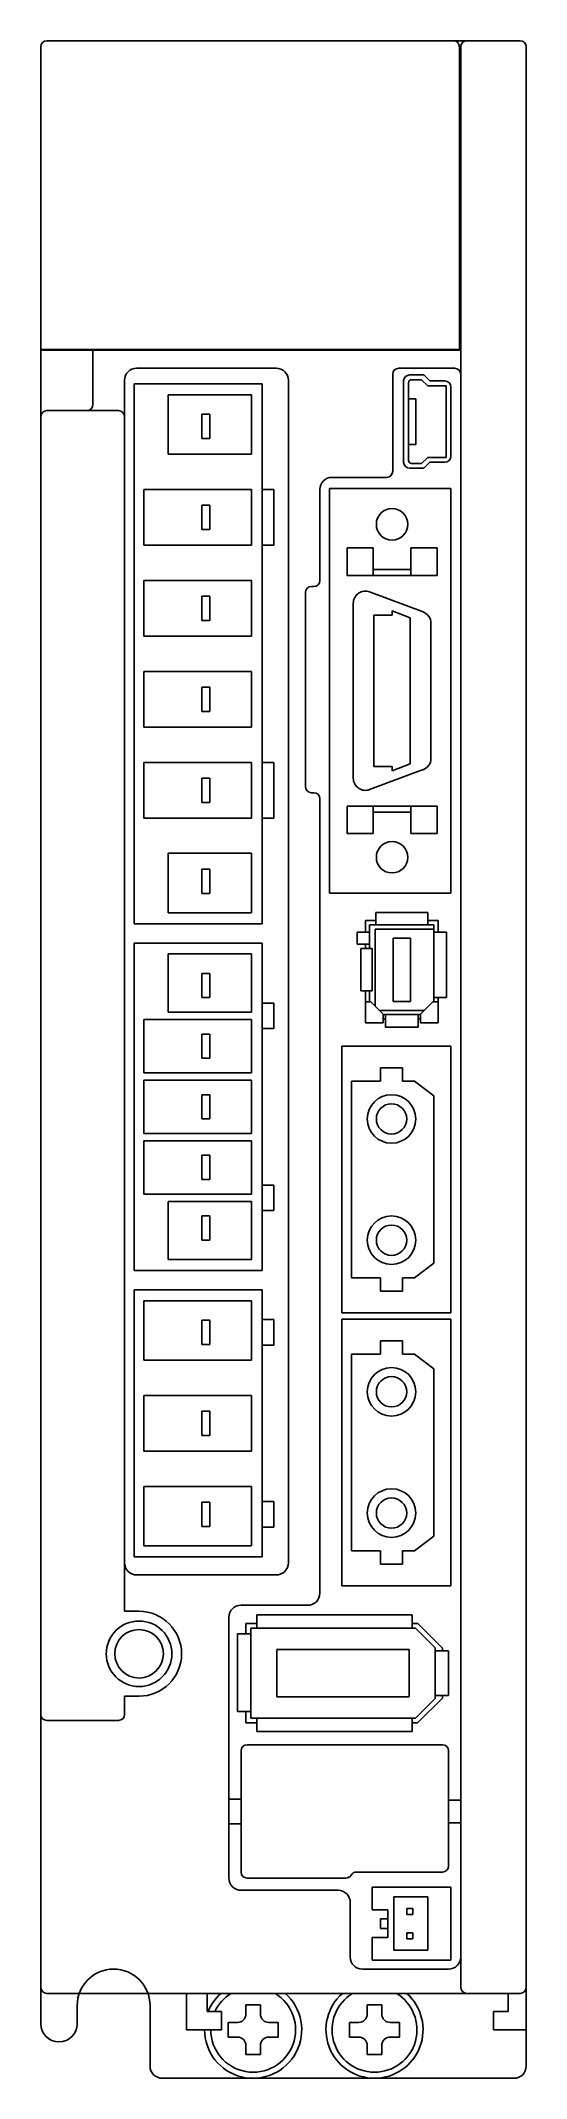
# Model space of a CAD drawing. Extents: x 10 to 50, y 40 to 208.
import ezdxf

# ---------------------------------------------------------------- set-up
doc = ezdxf.new("R2010")
doc.units = 0
doc.header["$MEASUREMENT"] = 0
for name, color, linetype in [('10', 3, 'CONTINUOUS'), ('11', 2, 'CONTINUOUS'), ('12', 7, 'CONTINUOUS')]:
    doc.layers.add(name, color=color, linetype=linetype)

msp = doc.modelspace()

# ---------------------------------------------------------------- linework, layer by layer
at = {"layer": '10', "color": 0}
for p, q in [((44, 208), (49.5, 208)), ((44.6, 47.5), (44.6, 207.5)), ((50, 41), (50, 207.5)), ((10, 47.5), (10, 182.54)), ((10, 182.5), (44.6, 182.5)), ((14.3, 178), (14.3, 182.5)), ((16.9, 78.5), (16.9, 180)), ((17.9, 181), (29.4, 181)), ((30.4, 82.5), (30.4, 180)), ((39, 180.5), (39, 172.5)), ((44.1, 181), (39.5, 181)), ((39.9, 173.25), (39.9, 179.95)), ((40.3, 179.8), (40.3, 173.4)), ((40.4, 180.45), (41.55, 180.45)), ((41.38, 180.05), (40.55, 180.05)), ((41.88, 179.55), (41.38, 180.05)), ((41.55, 180.45), (42.05, 179.95)), ((43.3, 179.95), (42.05, 179.95)), ((17.7, 179.7), (17.7, 135.2)), ((28.25, 179.7), (17.7, 179.7)), ((20.5, 173.9), (20.5, 178.8)), ((20.5, 178.8), (27.35, 178.8)), ((27.35, 178.8), (27.35, 173.9)), ((28.25, 135.2), (28.25, 179.7)), ((40.9, 178.47), (40.3, 178.47)), ((40.9, 178.47), (40.9, 174.72)), ((43.4, 179.55), (41.88, 179.55)), ((43.4, 173.65), (43.4, 179.55)), ((43.8, 179.45), (43.8, 173.75)), ((16.4, 177.5), (10.5, 177.5)), ((23.28, 177.2), (23.28, 175.2)), ((23.92, 177.2), (23.28, 177.2)), ((23.92, 175.2), (23.92, 177.2)), ((23.28, 175.2), (23.92, 175.2)), ((40.3, 174.72), (40.9, 174.72)), ((20.5, 173.9), (27.35, 173.9)), ((40.55, 173.15), (41.38, 173.15)), ((41.38, 173.15), (41.88, 173.65)), ((42.05, 173.25), (41.55, 172.75)), ((41.88, 173.65), (43.4, 173.65)), ((43.3, 173.25), (42.05, 173.25)), ((38.5, 172), (34, 172)), ((41.55, 172.75), (40.4, 172.75)), ((18.5, 166.4), (18.5, 171)), ((27.35, 171), (18.5, 171)), ((23.28, 169.7), (23.28, 167.7)), ((23.92, 169.7), (23.28, 169.7)), ((23.92, 167.7), (23.92, 169.7)), ((27.35, 171), (27.35, 166.4)), ((29.2, 171), (28.25, 171)), ((29.2, 166.4), (29.2, 171)), ((33, 171), (33, 163.5)), ((33.8, 137.72), (33.8, 171.07)), ((33.8, 171.07), (43.8, 171.07)), ((43.8, 137.72), (43.8, 171.07)), ((18.5, 166.4), (27.35, 166.4)), ((23.28, 167.7), (23.92, 167.7)), ((28.25, 166.4), (29.2, 166.4)), ((35.25, 166.18), (35.25, 163.9)), ((37.4, 166.18), (35.25, 166.18)), ((37.4, 163.9), (37.4, 166.18)), ((40.5, 166.18), (40.5, 163.9)), ((42.65, 166.18), (40.5, 166.18)), ((42.65, 163.9), (42.65, 166.18)), ((18.5, 158.9), (18.5, 163.5)), ((27.35, 163.5), (18.5, 163.5)), ((27.35, 163.5), (27.35, 158.9)), ((32.5, 163), (32.3, 163)), ((35.25, 163.9), (42.65, 163.9)), ((37.4, 164.4), (40.5, 164.4)), ((23.28, 162.2), (23.28, 160.2)), ((23.92, 162.2), (23.28, 162.2)), ((23.92, 160.2), (23.92, 162.2)), ((31.8, 162.5), (31.8, 146.5)), ((35.75, 161.62), (35.75, 147.19)), ((41.5, 160.9), (37.1, 162.55)), ((23.28, 160.2), (23.92, 160.2)), ((37.45, 160.65), (37.45, 148.15)), ((38.95, 160.65), (37.45, 160.65)), ((38.95, 160.99), (38.95, 160.65)), ((40.45, 160.43), (38.95, 160.99)), ((40.45, 148.37), (40.45, 160.43)), ((42.15, 148.83), (42.15, 159.97)), ((18.5, 158.9), (27.35, 158.9)), ((18.5, 151.4), (18.5, 156)), ((27.35, 156), (18.5, 156)), ((23.28, 154.7), (23.28, 152.7)), ((23.92, 154.7), (23.28, 154.7)), ((23.92, 152.7), (23.92, 154.7)), ((27.35, 156), (27.35, 151.4)), ((18.5, 151.4), (27.35, 151.4)), ((23.28, 152.7), (23.92, 152.7)), ((18.5, 143.9), (18.5, 148.5)), ((27.35, 148.5), (18.5, 148.5)), ((27.35, 148.5), (27.35, 143.9)), ((28.25, 148.5), (29.2, 148.5)), ((29.2, 143.9), (29.2, 148.5)), ((37.1, 146.25), (41.5, 147.9)), ((37.45, 148.15), (38.95, 148.15)), ((40.45, 148.37), (38.95, 147.81)), ((38.95, 148.15), (38.95, 147.81)), ((23.28, 147.2), (23.28, 145.2)), ((23.92, 147.2), (23.28, 147.2)), ((23.92, 145.2), (23.92, 147.2)), ((23.28, 145.2), (23.92, 145.2)), ((32.5, 146), (32.3, 146)), ((33, 145.5), (33, 80)), ((35.25, 142.63), (35.25, 144.9)), ((35.25, 144.9), (42.65, 144.9)), ((37.4, 144.9), (37.4, 142.63)), ((40.5, 142.63), (40.5, 144.9)), ((42.65, 144.9), (42.65, 142.63)), ((18.5, 143.9), (27.35, 143.9)), ((28.25, 143.9), (29.2, 143.9)), ((37.4, 144.4), (40.5, 144.4)), ((37.4, 142.63), (35.25, 142.63)), ((42.65, 142.63), (40.5, 142.63)), ((20.5, 136.1), (20.5, 141)), ((27.35, 141), (20.5, 141)), ((23.28, 139.7), (23.28, 137.7)), ((23.92, 139.7), (23.28, 139.7)), ((23.92, 137.7), (23.92, 139.7)), ((27.35, 141), (27.35, 136.1)), ((20.5, 136.1), (27.35, 136.1)), ((23.28, 137.7), (23.92, 137.7)), ((33.8, 137.72), (43.8, 137.72)), ((37.6, 135.1), (37.6, 136.13)), ((37.6, 136.13), (41.9, 136.13)), ((41.9, 135.1), (41.9, 136.13)), ((28.25, 135.2), (17.7, 135.2)), ((36.07, 133.5), (36.07, 134.49)), ((36.07, 134.49), (37.1, 134.49)), ((36.75, 134.49), (36.75, 135.46)), ((37.6, 135.46), (36.75, 135.46)), ((37.1, 135.1), (37.1, 133.15)), ((37.1, 135.1), (42.4, 135.1)), ((37.55, 128.4), (37.55, 134.76)), ((42.4, 134.76), (37.55, 134.76)), ((42.75, 135.46), (41.9, 135.46)), ((42.4, 128.75), (42.4, 135.1)), ((42.4, 134.49), (43.43, 134.49)), ((42.75, 134.49), (42.75, 135.46)), ((43.43, 134.49), (43.43, 129.1)), ((17.7, 133.6), (17.7, 106.6)), ((28.25, 133.6), (17.7, 133.6)), ((28.25, 106.6), (28.25, 133.6)), ((36.07, 133.5), (37.1, 133.5)), ((36.37, 129.65), (36.37, 133.15)), ((36.37, 133.15), (37.3, 133.15)), ((36.75, 133.15), (36.75, 133.5)), ((37.3, 129.65), (37.3, 133.15)), ((39.04, 134.01), (39.04, 128.79)), ((39.04, 134.01), (40.46, 134.01)), ((40.46, 134.01), (40.46, 128.79)), ((20.5, 127.9), (20.5, 132.7)), ((20.5, 132.7), (27.35, 132.7)), ((23.28, 131.1), (23.28, 129.1)), ((23.92, 131.1), (23.28, 131.1)), ((23.92, 129.1), (23.92, 131.1)), ((27.35, 132.7), (27.35, 127.9)), ((36.37, 129.65), (37.3, 129.65)), ((36.75, 127.03), (36.75, 129.65)), ((37.1, 129.65), (37.1, 128.75)), ((20.5, 127.9), (27.35, 127.9)), ((23.28, 129.1), (23.92, 129.1)), ((29.2, 128.65), (28.25, 128.65)), ((29.2, 126.55), (29.2, 128.65)), ((37.2, 128.75), (36.75, 128.75)), ((38.2, 127.75), (37.2, 128.75)), ((41.6, 128.05), (37.91, 128.05)), ((38.2, 127.75), (38.2, 127.03)), ((38.2, 127.7), (41.3, 127.7)), ((38.4, 126.67), (38.4, 127.7)), ((39.04, 128.79), (40.46, 128.79)), ((41.1, 126.67), (41.1, 127.7)), ((42.3, 128.75), (41.3, 127.75)), ((41.3, 127.03), (41.3, 127.75)), ((42.3, 128.75), (42.75, 128.75)), ((42.4, 129.1), (43.43, 129.1)), ((42.75, 127.03), (42.75, 129.1)), ((18.5, 122.9), (18.5, 127.3)), ((27.35, 127.3), (18.5, 127.3)), ((23.28, 126.1), (23.28, 124.1)), ((23.92, 126.1), (23.28, 126.1)), ((23.92, 124.1), (23.92, 126.1)), ((27.35, 127.3), (27.35, 122.9)), ((28.25, 126.55), (29.2, 126.55)), ((38.2, 127.03), (36.75, 127.03)), ((38.2, 127.34), (38.4, 127.34)), ((41.1, 126.67), (38.4, 126.67)), ((41.1, 127.34), (41.3, 127.34)), ((42.75, 127.03), (41.3, 127.03)), ((34.8, 103.1), (34.8, 125.1)), ((43.8, 125.1), (34.8, 125.1)), ((43.8, 103.1), (43.8, 125.1)), ((18.5, 122.9), (27.35, 122.9)), ((23.28, 124.1), (23.92, 124.1)), ((39.8, 123.3), (38, 123.3)), ((38, 123.3), (38, 122.2)), ((39.8, 122.2), (39.8, 123.3)), ((18.5, 117.9), (18.5, 122.3)), ((27.35, 122.3), (18.5, 122.3)), ((23.28, 121.1), (23.28, 119.1)), ((23.92, 121.1), (23.28, 121.1)), ((23.92, 119.1), (23.92, 121.1)), ((27.35, 122.3), (27.35, 117.9)), ((38, 122.2), (35.6, 122.2)), ((35.6, 122.2), (35.6, 106)), ((40.8, 122.2), (39.8, 122.2)), ((42.4, 121), (40.8, 122.2)), ((42.4, 107.2), (42.4, 121)), ((18.5, 117.9), (27.35, 117.9)), ((23.28, 119.1), (23.92, 119.1)), ((18.5, 112.9), (18.5, 117.3)), ((27.35, 117.3), (18.5, 117.3)), ((23.28, 116.1), (23.28, 114.1)), ((23.92, 116.1), (23.28, 116.1)), ((23.92, 114.1), (23.92, 116.1)), ((27.35, 117.3), (27.35, 112.9)), ((18.5, 112.9), (27.35, 112.9)), ((23.28, 114.1), (23.92, 114.1)), ((28.25, 113.65), (29.2, 113.65)), ((29.2, 111.55), (29.2, 113.65)), ((27.35, 112.3), (20.5, 112.3)), ((20.5, 107.5), (20.5, 112.3)), ((23.92, 111.1), (23.28, 111.1)), ((23.28, 111.1), (23.28, 109.1)), ((23.92, 109.1), (23.92, 111.1)), ((27.35, 112.3), (27.35, 107.5)), ((28.25, 111.55), (29.2, 111.55)), ((23.28, 109.1), (23.92, 109.1)), ((28.25, 106.6), (17.7, 106.6)), ((20.5, 107.5), (27.35, 107.5)), ((35.6, 106), (38, 106)), ((38, 106), (38, 104.9)), ((39.8, 106), (40.8, 106)), ((39.8, 104.9), (39.8, 106)), ((40.8, 106), (42.4, 107.2)), ((28.25, 105), (17.7, 105)), ((17.7, 105), (17.7, 83)), ((28.25, 83), (28.25, 105)), ((38, 104.9), (39.8, 104.9)), ((18.5, 104.1), (27.35, 104.1)), ((18.5, 99.2), (18.5, 104.1)), ((23.28, 102.5), (23.92, 102.5)), ((23.28, 100.5), (23.28, 102.5)), ((23.92, 102.5), (23.92, 100.5)), ((27.35, 104.1), (27.35, 99.2)), ((29.2, 102.55), (28.25, 102.55)), ((29.2, 100.45), (29.2, 102.55)), ((43.8, 103.1), (34.8, 103.1)), ((43.8, 102.6), (34.8, 102.6)), ((34.8, 80.6), (34.8, 102.6)), ((43.8, 80.6), (43.8, 102.6)), ((39.8, 100.8), (38, 100.8)), ((38, 100.8), (38, 99.7)), ((39.8, 99.7), (39.8, 100.8)), ((18.5, 99.2), (27.35, 99.2)), ((23.92, 100.5), (23.28, 100.5)), ((28.25, 100.45), (29.2, 100.45)), ((38, 99.7), (35.6, 99.7)), ((35.6, 99.7), (35.6, 83.5)), ((40.8, 99.7), (39.8, 99.7)), ((42.4, 98.5), (40.8, 99.7)), ((42.4, 84.7), (42.4, 98.5)), ((27.35, 96.3), (18.5, 96.3)), ((18.5, 91.7), (18.5, 96.3)), ((27.35, 96.3), (27.35, 91.7)), ((23.28, 95), (23.92, 95)), ((23.28, 93), (23.28, 95)), ((23.92, 95), (23.92, 93)), ((23.92, 93), (23.28, 93)), ((18.5, 91.7), (27.35, 91.7)), ((27.35, 88.8), (18.5, 88.8)), ((18.5, 83.9), (18.5, 88.8)), ((23.28, 87.5), (23.92, 87.5)), ((23.28, 85.5), (23.28, 87.5)), ((23.92, 87.5), (23.92, 85.5)), ((27.35, 88.8), (27.35, 83.9)), ((28.25, 87.55), (29.2, 87.55)), ((29.2, 85.45), (29.2, 87.55)), ((23.92, 85.5), (23.28, 85.5)), ((28.25, 85.45), (29.2, 85.45)), ((40.8, 83.5), (42.4, 84.7)), ((28.25, 83), (17.7, 83)), ((18.5, 83.9), (27.35, 83.9)), ((35.6, 83.5), (38, 83.5)), ((38, 83.5), (38, 82.4)), ((38, 82.4), (39.8, 82.4)), ((39.8, 83.5), (40.8, 83.5)), ((39.8, 82.4), (39.8, 83.5)), ((17.9, 81.5), (29.4, 81.5)), ((32, 79), (26.5, 79)), ((43.8, 80.6), (34.8, 80.6)), ((18.1, 78.5), (16.9, 78.5)), ((25.5, 78), (25.5, 56.5)), ((26.9, 77.5), (27.8, 77.5)), ((26.9, 76.65), (26.9, 77.5)), ((27.8, 78.2), (40.6, 78.2)), ((27.8, 77.1), (27.8, 78.2)), ((40.6, 77.11), (40.6, 78.2)), ((40.63, 77.5), (41.07, 77.5)), ((41.07, 77.5), (43.1, 75.47)), ((26.2, 76.65), (27.3, 76.65)), ((26.2, 70.25), (26.2, 76.65)), ((27.3, 77.1), (40.89, 77.1)), ((27.3, 69.7), (27.3, 77.1)), ((42.5, 75.49), (40.89, 77.1)), ((40.35, 75.35), (29.45, 75.35)), ((29.45, 71.45), (29.45, 75.35)), ((40.35, 71.45), (40.35, 75.35)), ((42.5, 71.32), (42.5, 75.49)), ((42.51, 75.25), (43.6, 75.25)), ((43.1, 75.25), (43.1, 75.47)), ((43.6, 75.25), (43.6, 71.55)), ((16.9, 71.5), (18.1, 71.5)), ((16.9, 70), (16.9, 71.5)), ((40.35, 71.45), (29.45, 71.45)), ((40.89, 69.7), (42.5, 71.32)), ((43.1, 71.35), (41.05, 69.3)), ((42.51, 71.55), (43.6, 71.55)), ((43.1, 71.35), (43.1, 71.55)), ((10.5, 69.5), (16.4, 69.5)), ((26.2, 70.25), (27.3, 70.25)), ((26.9, 69.3), (26.9, 70.25)), ((26.9, 69.3), (27.8, 69.3)), ((27.3, 69.7), (40.89, 69.7)), ((27.8, 68.6), (27.8, 69.7)), ((40.6, 68.6), (40.6, 69.7)), ((40.6, 69.3), (41.05, 69.3)), ((43.1, 67.5), (27, 67.5)), ((40.6, 68.6), (27.8, 68.6)), ((26.5, 67), (26.5, 57)), ((43.6, 57.5), (43.6, 67)), ((25.5, 63.02), (26.5, 63.02)), ((43.6, 62.94), (44.6, 62.94)), ((26.5, 60.98), (25.5, 60.98)), ((44.6, 61.06), (43.6, 61.06)), ((34.5, 55.5), (26.5, 55.5)), ((27, 56.5), (35.13, 56.5)), ((43.1, 57), (36, 57)), ((43.8, 55.75), (37.3, 55.75)), ((37.3, 55.75), (37.3, 53.9)), ((43.8, 49.75), (43.8, 55.75)), ((35.5, 54.5), (35.5, 50)), ((37.3, 53.9), (38.6, 53.9)), ((38.6, 53.9), (38.6, 51.6)), ((39.1, 54.95), (41.9, 54.95)), ((39.1, 50.55), (39.1, 54.95)), ((40.65, 54), (40.15, 54)), ((40.15, 54), (40.15, 53.5)), ((40.65, 53.5), (40.65, 54)), ((41.9, 54.95), (41.9, 50.55)), ((38.6, 53.15), (38, 53.15)), ((38, 53.15), (38, 52.35)), ((38.6, 52.35), (38, 52.35)), ((40.15, 53.5), (40.65, 53.5)), ((38.6, 51.6), (37.3, 51.6)), ((37.3, 51.6), (37.3, 49.75)), ((41.9, 50.55), (39.1, 50.55)), ((40.65, 52), (40.15, 52)), ((40.15, 52), (40.15, 51.5)), ((40.15, 51.5), (40.65, 51.5)), ((40.65, 51.5), (40.65, 52)), ((43.6, 49), (36.5, 49)), ((43.8, 49.75), (37.3, 49.75)), ((10.5, 47), (49.5, 47)), ((22, 44), (22, 47)), ((23.7, 47), (23.7, 45.5)), ((23.7, 45.5), (24.9, 45.5)), ((24.9, 45.5), (24.9, 44)), ((26.9, 46.05), (26.9, 45.3)), ((28.1, 46.05), (26.9, 46.05)), ((28.1, 46.05), (28.1, 45.3)), ((36.9, 46.05), (36.9, 45.3)), ((38.1, 46.05), (36.9, 46.05)), ((38.1, 46.05), (38.1, 45.3)), ((47.3, 45.5), (48.5, 45.5)), ((47.3, 44), (47.3, 45.5)), ((48.5, 45.5), (48.5, 47)), ((22, 44), (24.9, 44)), ((26.2, 44.6), (25.45, 44.6)), ((25.45, 44.6), (25.45, 43.4)), ((29.55, 44.6), (28.8, 44.6)), ((29.55, 44.6), (29.55, 43.4)), ((36.2, 44.6), (35.45, 44.6)), ((35.45, 44.6), (35.45, 43.4)), ((39.55, 44.6), (38.8, 44.6)), ((39.55, 44.6), (39.55, 43.4)), ((47.3, 44), (50, 44)), ((26.2, 43.4), (25.45, 43.4)), ((26.9, 42.7), (26.9, 41.95)), ((28.1, 42.7), (28.1, 41.95)), ((29.55, 43.4), (28.8, 43.4)), ((36.2, 43.4), (35.45, 43.4)), ((36.9, 42.7), (36.9, 41.95)), ((38.1, 42.7), (38.1, 41.95)), ((39.55, 43.4), (38.8, 43.4)), ((28.1, 41.95), (26.9, 41.95)), ((38.1, 41.95), (36.9, 41.95)), ((49, 40), (20, 40))]:
    msp.add_line(p, q, dxfattribs=at)
for centre, radius in [((38.95, 168.13), 1.3), ((38.95, 140.68), 1.3), ((38.9, 119.1), 2), ((38.9, 119.1), 1.25), ((38.9, 109.1), 2), ((38.9, 109.1), 1.25), ((38.9, 96.6), 2), ((38.9, 96.6), 1.25), ((38.9, 86.6), 2), ((38.9, 86.6), 1.25), ((18.1, 75), 2.7), ((18.1, 75), 2)]:
    msp.add_circle(centre, radius, dxfattribs=at)
for centre, radius, start, end in [((45.1, 207.5), 0.5, 90, 180), ((49.5, 207.5), 0.5, 0, 90), ((17.9, 180), 1, 90, 180), ((29.4, 180), 1, 0, 90), ((39.5, 180.5), 0.5, 90, 180), ((40.4, 179.95), 0.5, 90, 180), ((40.55, 179.8), 0.25, 90, 180), ((43.3, 179.45), 0.5, 0, 90), ((44.1, 180.5), 0.5, 0, 90), ((10.5, 177), 0.5, 90, 180), ((13.8, 178), 0.5, 270, 0), ((16.4, 177), 0.5, 0, 90), ((40.4, 173.25), 0.5, 180, 270), ((40.55, 173.4), 0.25, 180, 270), ((43.3, 173.75), 0.5, 270, 0), ((34, 171), 1, 90, 180), ((38.5, 172.5), 0.5, 270, 0), ((32.3, 162.5), 0.5, 90, 180), ((32.5, 163.5), 0.5, 270, 0), ((36.75, 161.62), 1, 69.476, 180), ((41.15, 159.97), 1, 0, 69.476), ((41.15, 148.83), 1, 290.524, 0), ((32.3, 146.5), 0.5, 180, 270), ((36.75, 147.19), 1, 180, 290.524), ((32.5, 145.5), 0.5, 0, 90), ((17.9, 82.5), 1, 180, 270), ((29.4, 82.5), 1, 270, 0), ((26.5, 78), 1, 90, 180), ((32, 80), 1, 270, 0), ((18.1, 75), 3.5, 270, 90), ((10.5, 70), 0.5, 180, 270), ((16.4, 70), 0.5, 270, 0), ((27, 67), 0.5, 90, 180), ((43.1, 67), 0.5, 0, 90), ((43.1, 57.5), 0.5, 270, 0), ((26.5, 56.5), 1, 180, 270), ((27, 57), 0.5, 180, 270), ((34.5, 54.5), 1, 0, 90), ((35.13, 57), 0.5, 270, 330), ((36, 56.5), 0.5, 90, 150), ((36.5, 50), 1, 180, 270), ((43.6, 50), 1, 270, 0), ((10.5, 47.5), 0.5, 180, 270), ((45.1, 47.5), 0.5, 180, 270), ((49.5, 47.5), 0.5, 270, 0), ((27.5, 44), 4, 180, 48.5904), ((27.5, 44), 4, 131.4096, 157.9757), ((27.5, 44), 3.5, 180, 58.9973), ((27.5, 44), 3.5, 121.0027, 154.6231), ((37.5, 44), 4, 131.4096, 48.5904), ((37.5, 44), 3.5, 121.0027, 58.9973), ((26.2, 45.3), 0.7, 270, 0), ((28.8, 45.3), 0.7, 180, 270), ((36.2, 45.3), 0.7, 270, 0), ((38.8, 45.3), 0.7, 180, 270), ((26.2, 42.7), 0.7, 0, 90), ((28.8, 42.7), 0.7, 90, 180), ((36.2, 42.7), 0.7, 0, 90), ((38.8, 42.7), 0.7, 90, 180), ((49, 41), 1, 270.0332, 0)]:
    msp.add_arc(centre, radius, start, end, dxfattribs=at)
at = {"layer": '11', "color": 0}
for p, q in [((10, 182.54), (10, 207.5)), ((10.5, 208), (44, 208)), ((44.5, 182.54), (44.5, 207.5)), ((44.5, 182.54), (10, 182.54))]:
    msp.add_line(p, q, dxfattribs=at)
for centre, start, end in [((10.5, 207.5), 90, 180), ((44, 207.5), 0, 90)]:
    msp.add_arc(centre, 0.5, start, end, dxfattribs=at)
at = {"layer": '12', "color": 0}
for p, q in [((10, 47.5), (10, 44.5)), ((13, 46), (13, 44.5)), ((19, 41), (19, 46))]:
    msp.add_line(p, q, dxfattribs=at)
for centre, radius, start, end in [((16, 46), 3, 0, 180), ((11.5, 44.5), 1.5, 180, 0), ((20, 41), 1, 180, 270)]:
    msp.add_arc(centre, radius, start, end, dxfattribs=at)

doc.saveas('drawing.dxf')
